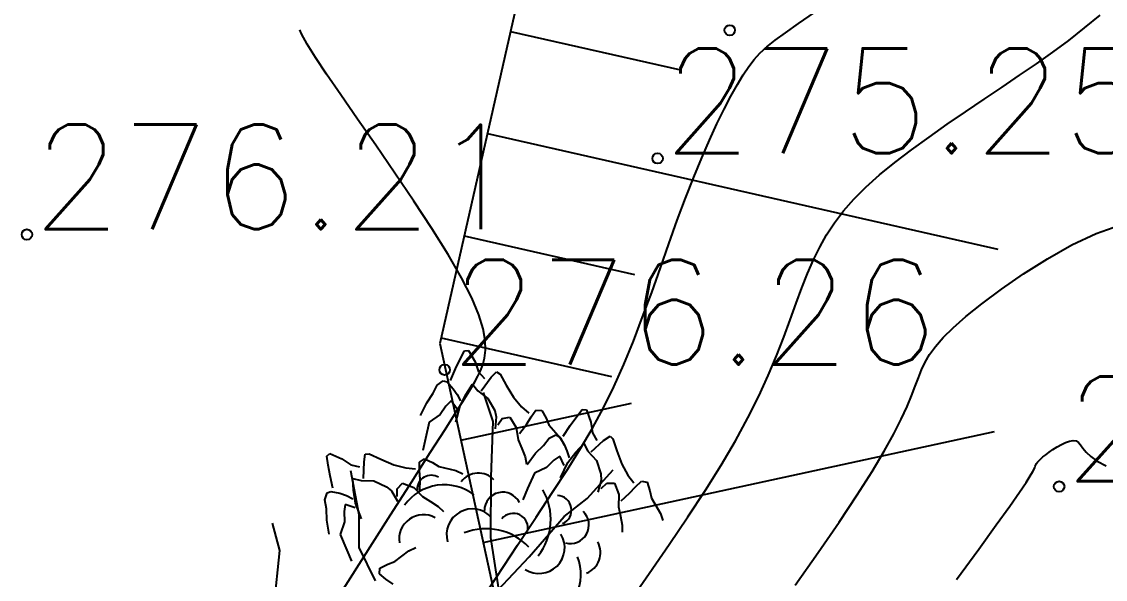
# Model space of a CAD drawing. Extents: x 524954 to 526204, y 9523489 to 9524010.
# Drawn here: x 525318.15 to 525328.51, y 9523770.33 to 9523775.66 of the extents above; entities that cross this region are included whole.
import ezdxf

# ---------------------------------------------------------------- set-up
doc = ezdxf.new("R2010")
doc.units = 0
doc.header["$PDMODE"] = 33
doc.header["$PDSIZE"] = 0.1
doc.linetypes.add('ACAD_ISO12W100', pattern=[21, 12, -3, 0, -3, 0, -3])
for name, color, linetype in [('Arbre', 34, 'ACAD_ISO12W100'), ('CN_01_00', 3, 'Continuous'), ('CN_02_00', 4, 'Continuous'), ('CN_05_00', 6, 'Continuous'), ('Haut_Talus', 30, 'Continuous'), ('Talus', 2, 'Continuous'), ('TopoAlt', 3, 'Continuous'), ('TOPOJIS', 7, 'Continuous')]:
    doc.layers.add(name, color=color, linetype=linetype)
doc.styles.add('Simplex 1.0', font='Simplex.shx', dxfattribs={"width": 0.99, "height": 1})

# ---------------------------------------------------------------- blocks, each defined once
blk = doc.blocks.new('TCPOINT M')
at = {"color": 0}
blk.add_point((0, 0), dxfattribs=at)
at = {"layer": 'TopoAlt', "style": 'Simplex 1.0', "width": 0.99}
blk.add_attdef('ALT', (0.15, 0.15), '', height=1, dxfattribs=at)
blk = doc.blocks.new('v088')
at = {"linetype": 'Continuous'}
for p, q in [((-0.024, 12.318), (0.016, 12.396)), ((0.016, 12.396), (0.055, 12.4)), ((0.055, 12.4), (0.118, 12.291)), ((-0.118, 12.113), (-0.069, 12.224)), ((-0.069, 12.224), (-0.024, 12.318)), ((0.118, 12.291), (0.152, 12.195)), ((0.152, 12.195), (0.207, 12.131)), ((0.175, 12.015), (0.272, 12.144)), ((0.272, 12.144), (0.324, 12.197)), ((0.324, 12.197), (0.356, 12.175)), ((0.356, 12.175), (0.415, 12.069)), ((-0.283, 11.991), (-0.243, 12.069)), ((-0.243, 12.069), (-0.188, 12.111)), ((-0.188, 12.111), (-0.15, 12.099)), ((-0.15, 12.099), (-0.092, 12.035)), ((-0.092, 12.035), (-0.054, 11.98)), ((0.032, 11.984), (0.092, 12.078)), ((0.092, 12.078), (0.144, 12.013)), ((0.144, 12.013), (0.24, 11.942)), ((0.415, 12.069), (0.484, 11.953)), ((-0.344, 11.901), (-0.283, 11.991)), ((-0.112, 11.918), (-0.162, 11.869)), ((-0.054, 11.839), (-0.112, 11.918)), ((-0.054, 11.98), (-0.022, 11.919)), ((-0.025, 11.872), (0.032, 11.984)), ((0.29, 11.722), (0.197, 12)), ((0.24, 11.942), (0.305, 11.825)), ((0.484, 11.953), (0.56, 11.862)), ((-0.403, 11.78), (-0.344, 11.901)), ((-0.162, 11.869), (-0.217, 11.788)), ((-0.066, 11.715), (-0.025, 11.872)), ((0.305, 11.825), (0.32, 11.765)), ((0.56, 11.862), (0.63, 11.801)), ((0.653, 11.766), (0.699, 11.829)), ((0.699, 11.829), (0.754, 11.828)), ((0.754, 11.828), (0.796, 11.754)), ((1.089, 11.768), (1.142, 11.837)), ((1.142, 11.837), (1.181, 11.833)), ((1.181, 11.833), (1.223, 11.714)), ((-0.32, 11.714), (-0.357, 11.558)), ((-0.217, 11.788), (-0.32, 11.714)), ((0.27, 11.193), (0.29, 11.722)), ((0.32, 11.765), (0.311, 11.65)), ((0.334, 11.69), (0.378, 11.749)), ((0.378, 11.749), (0.45, 11.762)), ((0.45, 11.762), (0.511, 11.664)), ((0.608, 11.694), (0.653, 11.766)), ((0.796, 11.754), (0.824, 11.689)), ((1.027, 11.683), (1.089, 11.768)), ((1.223, 11.714), (1.239, 11.614)), ((0.511, 11.664), (0.53, 11.547)), ((0.542, 11.608), (0.608, 11.694)), ((0.824, 11.689), (0.934, 11.561)), ((0.958, 11.583), (1.027, 11.683)), ((1.239, 11.614), (1.281, 11.541)), ((-0.357, 11.558), (-0.382, 11.444)), ((0.53, 11.547), (0.565, 11.463)), ((0.696, 11.418), (0.773, 11.494)), ((0.773, 11.494), (0.827, 11.564)), ((0.827, 11.564), (0.889, 11.595)), ((0.889, 11.595), (0.923, 11.575)), ((0.923, 11.575), (0.969, 11.502)), ((0.934, 11.561), (0.97, 11.497)), ((0.969, 11.502), (0.996, 11.441)), ((1.081, 11.429), (1.158, 11.51)), ((1.158, 11.51), (1.196, 11.437)), ((1.227, 11.433), (1.346, 11.541)), ((1.346, 11.541), (1.408, 11.583)), ((1.408, 11.583), (1.435, 11.556)), ((1.435, 11.556), (1.473, 11.441)), ((-1.299, 11.392), (-1.27, 11.417)), ((-1.285, 11.305), (-1.299, 11.392)), ((-1.27, 11.417), (-1.154, 11.366)), ((-0.943, 11.337), (-0.932, 11.411)), ((-0.932, 11.411), (-0.894, 11.412)), ((-0.894, 11.412), (-0.784, 11.361)), ((0.565, 11.463), (0.596, 11.383)), ((0.615, 11.31), (0.696, 11.418)), ((0.927, 11.391), (0.869, 11.352)), ((0.969, 11.302), (0.927, 11.391)), ((0.996, 11.441), (1.016, 11.375)), ((1.004, 11.329), (1.081, 11.429)), ((1.196, 11.437), (1.277, 11.348)), ((1.473, 11.441), (1.519, 11.314)), ((-1.266, 11.203), (-1.285, 11.305)), ((-1.154, 11.366), (-1.07, 11.309)), ((-1.07, 11.309), (-0.988, 11.29)), ((-0.947, 11.176), (-0.943, 11.337)), ((-0.784, 11.361), (-0.66, 11.307)), ((-0.66, 11.307), (-0.544, 11.278)), ((-0.413, 11.333), (-0.367, 11.365)), ((-0.413, 11.254), (-0.413, 11.333)), ((-0.367, 11.365), (-0.29, 11.329)), ((-0.29, 11.329), (-0.229, 11.292)), ((-0.229, 11.292), (-0.065, 11.254)), ((0.596, 11.383), (0.609, 11.315)), ((0.869, 11.352), (0.8, 11.283)), ((0.935, 11.183), (1.004, 11.329)), ((1.277, 11.348), (1.319, 11.221)), ((1.519, 11.314), (1.577, 11.21)), ((-1.241, 11.084), (-1.266, 11.203)), ((-0.991, 10.831), (-1.069, 11.252)), ((-0.544, 11.278), (-0.452, 11.27)), ((-0.408, 11.17), (-0.413, 11.254)), ((-0.065, 11.254), (0.001, 11.223)), ((0.269, 10.614), (0.27, 11.193)), ((0.685, 11.229), (0.619, 11.083)), ((0.8, 11.283), (0.685, 11.229)), ((1.188, 10.988), (1.437, 11.261)), ((1.319, 11.221), (1.323, 11.16)), ((1.577, 11.21), (1.635, 11.137)), ((-1.05, 11.179), (-0.971, 11.157)), ((-1.044, 11.067), (-1.05, 11.179)), ((-0.971, 11.157), (-0.851, 11.155)), ((-0.851, 11.155), (-0.73, 11.098)), ((-0.73, 11.098), (-0.682, 11.059)), ((-0.626, 11.08), (-0.576, 11.133)), ((-0.626, 11.006), (-0.626, 11.08)), ((-0.576, 11.133), (-0.468, 11.09)), ((-0.468, 11.09), (-0.384, 11.005)), ((-0.41, 11.061), (-0.408, 11.17)), ((0.619, 11.083), (0.573, 10.975)), ((1.323, 11.16), (1.292, 11.048)), ((1.323, 11.083), (1.377, 11.133)), ((1.377, 11.133), (1.45, 11.133)), ((1.45, 11.133), (1.492, 11.025)), ((1.592, 11.037), (1.65, 11.098)), ((1.65, 11.098), (1.708, 11.152)), ((1.708, 11.152), (1.762, 11.141)), ((1.762, 11.141), (1.789, 11.06)), ((-1.317, 10.975), (-1.297, 11.041)), ((-1.303, 10.889), (-1.317, 10.975)), ((-1.297, 11.041), (-1.259, 11.053)), ((-1.259, 11.053), (-1.174, 11.037)), ((-1.174, 11.037), (-1.111, 11.014)), ((-1.111, 11.014), (-1.05, 10.983)), ((-1.024, 10.943), (-1.044, 11.067)), ((-0.682, 11.059), (-0.622, 10.96)), ((-0.384, 11.005), (-0.307, 10.958)), ((0.968, 10.816), (1.188, 10.988)), ((1.492, 11.025), (1.489, 10.906)), ((1.512, 10.964), (1.592, 11.037)), ((1.789, 11.06), (1.804, 10.991)), ((1.804, 10.991), (1.889, 10.844)), ((-1.3, 10.78), (-1.303, 10.889)), ((-1.122, 10.929), (-1.134, 10.861)), ((-1.029, 10.899), (-1.122, 10.929)), ((-0.966, 10.792), (-1.024, 10.943)), ((-0.307, 10.958), (-0.234, 10.911)), ((-0.234, 10.911), (-0.184, 10.864)), ((1.489, 10.906), (1.508, 10.818)), ((-1.277, 10.647), (-1.3, 10.78)), ((-1.134, 10.861), (-1.131, 10.763)), ((-0.991, 10.52), (-0.991, 10.831)), ((0.634, 10.429), (0.968, 10.816)), ((1.508, 10.818), (1.523, 10.733)), ((1.889, 10.844), (1.912, 10.775)), ((-1.749, 10.491), (-1.817, 10.751)), ((-1.131, 10.763), (-1.171, 10.642)), ((1.523, 10.733), (1.523, 10.664)), ((-1.171, 10.642), (-1.109, 10.494)), ((0.345, 10.122), (0.269, 10.614)), ((-1.806, 9.931), (-1.749, 10.491)), ((-1.109, 10.494), (-1.063, 10.387)), ((-0.835, 10.2), (-0.991, 10.52)), ((-0.648, 10.385), (-0.514, 10.488)), ((-0.514, 10.488), (-0.448, 10.519)), ((-0.791, 10.323), (-0.715, 10.36)), ((-0.715, 10.36), (-0.648, 10.385)), ((0.336, 10.112), (0.634, 10.429)), ((-0.796, 10.268), (-0.791, 10.323)), ((-0.735, 10.218), (-0.796, 10.268)), ((-0.666, 10.169), (-0.735, 10.218))]:
    blk.add_line(p, q, dxfattribs=at)
for centre, major_axis, start_param, end_param in [((-0.3, 11.072), (0.0964, 0.0964), 0.254619, 2.377018), ((0.15, 11.024), (0.145, 0.145), 6.263619, 7.998733), ((-0.176, 10.651), (0.33, 0.33), 0.12682, 1.733702), ((0.383, 10.87), (-0.125, 0.125), 4.396235, 7.060094), ((0.275, 10.786), (0.4, 0.4), 4.836335, 6.022049), ((0.899, 10.876), (0.099, 0.099), 4.31771, 7.031286), ((0.091, 10.641), (0.174, 0.174), 6.236163, 8.918901), ((-0.376, 10.6), (0.164, 0.164), 0.282297, 2.520721), ((0.483, 10.705), (-0.099, 0.099), 3.680741, 6.394318), ((1.029, 10.733), (-0.125, 0.125), 2.081137, 4.744996), ((0.223, 10.132), (-0.4, 0.4), 4.689978, 5.875693), ((0.728, 10.517), (-0.174, 0.174), 1.793126, 4.475865), ((1.111, 10.467), (-0.145, 0.145), 2.713295, 4.448408), ((0.662, 10.258), (-0.33, 0.33), 2.69514, 4.302022)]:
    blk.add_ellipse(centre, major_axis=major_axis, ratio=1, start_param=start_param, end_param=end_param, dxfattribs=at)

msp = doc.modelspace()

# ---------------------------------------------------------------- linework, layer by layer
at = {"layer": 'CN_01_00', "elevation": 273, "flags": 128}
msp.add_lwpolyline([(525325.543, 9523770.278), (525325.763, 9523770.59), (525325.963, 9523770.879), (525326.136, 9523771.139), (525326.28, 9523771.364), (525326.395, 9523771.558), (525326.487, 9523771.723), (525326.558, 9523771.864), (525326.613, 9523771.984), (525326.656, 9523772.087), (525326.691, 9523772.177), (525326.721, 9523772.258), (525326.751, 9523772.334), (525326.785, 9523772.407), (525326.828, 9523772.481), (525326.884, 9523772.558), (525326.957, 9523772.642), (525327.053, 9523772.736), (525327.175, 9523772.842), (525327.328, 9523772.964), (525327.514, 9523773.103), (525327.726, 9523773.249), (525327.954, 9523773.394), (525328.189, 9523773.526), (525328.42, 9523773.636), (525328.638, 9523773.712)], dxfattribs=at)
at = {"layer": 'CN_02_00', "flags": 128}
for points, elevation in [([(525323.947, 9523770.1), (525324.148, 9523770.39), (525324.339, 9523770.667), (525324.519, 9523770.931), (525324.686, 9523771.184), (525324.838, 9523771.425), (525324.974, 9523771.655), (525325.093, 9523771.874), (525325.197, 9523772.083), (525325.287, 9523772.281), (525325.365, 9523772.468), (525325.435, 9523772.645), (525325.497, 9523772.812), (525325.555, 9523772.969), (525325.609, 9523773.116), (525325.663, 9523773.253), (525325.719, 9523773.383), (525325.779, 9523773.505), (525325.845, 9523773.623), (525325.919, 9523773.737), (525326.005, 9523773.85), (525326.104, 9523773.963), (525326.219, 9523774.077), (525326.351, 9523774.194), (525326.497, 9523774.314), (525326.656, 9523774.435), (525326.824, 9523774.556), (525326.997, 9523774.678), (525327.173, 9523774.798), (525327.349, 9523774.917), (525327.521, 9523775.032), (525327.688, 9523775.145), (525327.849, 9523775.255), (525328.006, 9523775.366), (525328.16, 9523775.479), (525328.31, 9523775.597), (525328.459, 9523775.72)], 274), ([(525321.124, 9523770.079), (525321.401, 9523770.514), (525321.656, 9523770.915), (525321.878, 9523771.263), (525322.058, 9523771.545), (525322.199, 9523771.765), (525322.306, 9523771.932), (525322.386, 9523772.058), (525322.443, 9523772.15), (525322.484, 9523772.219), (525322.513, 9523772.274), (525322.537, 9523772.325), (525322.559, 9523772.38), (525322.577, 9523772.444), (525322.586, 9523772.521), (525322.583, 9523772.613), (525322.562, 9523772.725), (525322.521, 9523772.859), (525322.454, 9523773.021), (525322.357, 9523773.212), (525322.228, 9523773.435), (525322.073, 9523773.682), (525321.901, 9523773.944), (525321.72, 9523774.212), (525321.538, 9523774.477), (525321.363, 9523774.728), (525321.203, 9523774.958), (525321.067, 9523775.156), (525320.96, 9523775.316), (525320.882, 9523775.442), (525320.828, 9523775.542), (525320.812, 9523775.579)], 276), ([(525327.087, 9523770.333), (525327.299, 9523770.622), (525327.466, 9523770.854), (525327.594, 9523771.033), (525327.687, 9523771.165), (525327.75, 9523771.259), (525327.791, 9523771.322), (525327.815, 9523771.362), (525327.827, 9523771.385), (525327.833, 9523771.401), (525327.838, 9523771.414), (525327.844, 9523771.426), (525327.851, 9523771.439), (525327.861, 9523771.453), (525327.874, 9523771.467), (525327.89, 9523771.483), (525327.912, 9523771.502), (525327.938, 9523771.523), (525327.971, 9523771.547), (525328.007, 9523771.573), (525328.047, 9523771.598), (525328.088, 9523771.621), (525328.128, 9523771.64), (525328.166, 9523771.653), (525328.2, 9523771.659), (525328.228, 9523771.655), (525328.25, 9523771.641), (525328.27, 9523771.618), (525328.293, 9523771.586), (525328.324, 9523771.549), (525328.368, 9523771.507), (525328.43, 9523771.462), (525328.516, 9523771.416)], 272)]:
    msp.add_lwpolyline(points, dxfattribs=dict(at, elevation=elevation))
at = {"layer": 'CN_05_00', "elevation": 275, "flags": 128}
msp.add_lwpolyline([(525322.464, 9523770.011), (525322.689, 9523770.356), (525322.891, 9523770.661), (525323.069, 9523770.928), (525323.227, 9523771.167), (525323.368, 9523771.383), (525323.494, 9523771.584), (525323.608, 9523771.778), (525323.713, 9523771.971), (525323.812, 9523772.172), (525323.907, 9523772.384), (525323.998, 9523772.608), (525324.087, 9523772.839), (525324.173, 9523773.073), (525324.256, 9523773.307), (525324.338, 9523773.537), (525324.418, 9523773.761), (525324.497, 9523773.974), (525324.575, 9523774.173), (525324.651, 9523774.357), (525324.726, 9523774.527), (525324.797, 9523774.682), (525324.866, 9523774.822), (525324.931, 9523774.947), (525324.992, 9523775.056), (525325.048, 9523775.15), (525325.1, 9523775.228), (525325.151, 9523775.295), (525325.207, 9523775.356), (525325.273, 9523775.416), (525325.353, 9523775.48), (525325.452, 9523775.552), (525325.576, 9523775.639), (525325.729, 9523775.744)], dxfattribs=at)
at = {"layer": 'Haut_Talus', "flags": 128}
msp.add_lwpolyline([(525331.95, 9523874.726), (525336.552, 9523864.296), (525344.734, 9523863.445), (525348.124, 9523858.45), (525349.169, 9523854.661), (525345.554, 9523839.485), (525345.232, 9523831.874), (525345.078, 9523826.742), (525343.91, 9523824.839), (525341.401, 9523810.757), (525339.936, 9523806.873), (525334.522, 9523802.382), (525330.78, 9523794.972), (525327.242, 9523786.801), (525323.549, 9523778.765), (525322.15, 9523772.584), (525324.118, 9523763.53), (525322.368, 9523760.119), (525321.737, 9523757.966)], dxfattribs=at)
at = {"layer": 'Talus'}
for p, q in [((525322.825, 9523775.564), (525324.45, 9523775.196)), ((525322.604, 9523774.589), (525327.481, 9523773.485)), ((525322.383, 9523773.613), (525324.009, 9523773.245)), ((525322.163, 9523772.638), (525323.788, 9523772.27)), ((525322.351, 9523771.661), (525323.98, 9523772.015)), ((525322.563, 9523770.684), (525327.449, 9523771.745))]:
    msp.add_line(p, q, dxfattribs=at)

# ---------------------------------------------------------------- block references
at = {"layer": 'Arbre'}
msp.add_blockref('v088', (525322.368, 9523760.119), dxfattribs=at)
at = {"layer": 'TOPOJIS'}
msp.add_blockref('TCPOINT M', (525324.919, 9523775.575, 275.2), dxfattribs=at)
ref = msp.add_blockref('TCPOINT M', (525324.23, 9523774.352, 275.25), dxfattribs=at)
ref.add_attrib('ALT', '275.25', (525324.28, 9523774.402, 275.25), dxfattribs={"layer": 'TopoAlt', "height": 1, "style": 'Simplex 1.0', "width": 0.99})
ref = msp.add_blockref('TCPOINT M', (525318.204, 9523773.625, 276.21), dxfattribs=at)
ref.add_attrib('ALT', '276.21', (525318.254, 9523773.675, 276.21), dxfattribs={"layer": 'TopoAlt', "height": 1, "style": 'Simplex 1.0', "width": 0.99})
ref = msp.add_blockref('TCPOINT M', (525322.195, 9523772.334, 276.26), dxfattribs=at)
ref.add_attrib('ALT', '276.26', (525322.245, 9523772.384, 276.26), dxfattribs={"layer": 'TopoAlt', "height": 1, "style": 'Simplex 1.0', "width": 0.99})
ref = msp.add_blockref('TCPOINT M', (525328.066, 9523771.22, 271.79), dxfattribs=at)
ref.add_attrib('ALT', '271.79', (525328.116, 9523771.27, 271.79), dxfattribs={"layer": 'TopoAlt', "height": 1, "style": 'Simplex 1.0', "width": 0.99})

doc.saveas('drawing.dxf')
